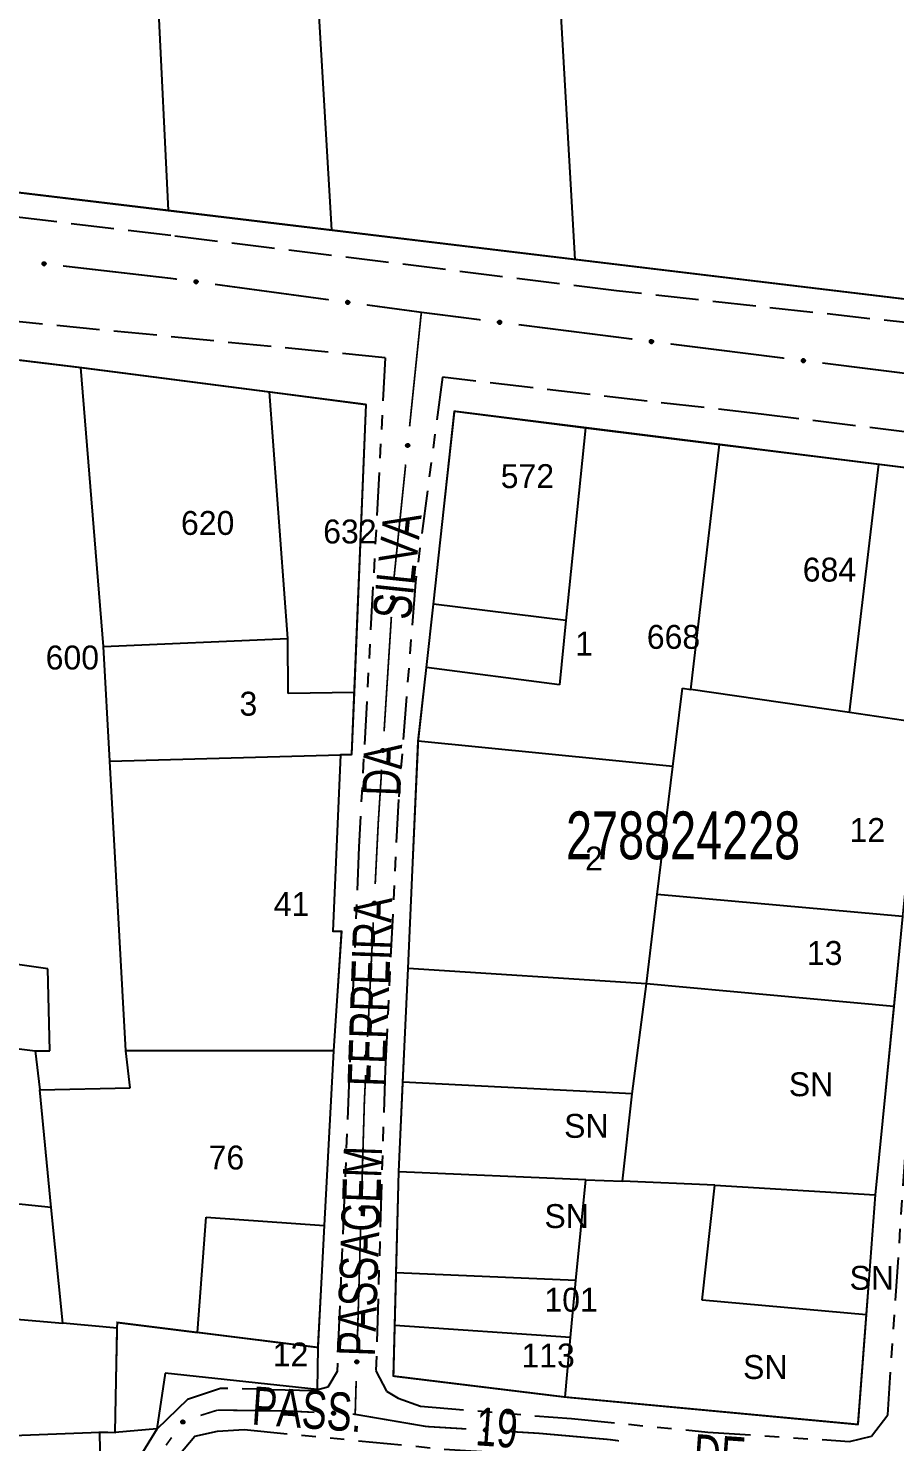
# Model space of a CAD drawing. Extents: x 203555 to 204724, y 4873703 to 4874787.
# Drawn here: x 204146 to 204236.5, y 4874301.2 to 4874449 of the extents above; entities that cross this region are included whole.
import ezdxf
from ezdxf.enums import TextEntityAlignment as Align

# ---------------------------------------------------------------- set-up
doc = ezdxf.new("R2010")
doc.units = 0
doc.header["$LTSCALE"] = 1.5
doc.header["$MEASUREMENT"] = 0
doc.linetypes.add('TRACO_11', pattern=[8, 3, -1, 3, -1])
doc.linetypes.add('TRACO_25', pattern=[8, 3, -1, 1, -1, 1, -1])
for name, color, linetype in [('CD_MALHA_LOTES', 7, 'CONTINUOUS'), ('CD_TXT_QUADRA', 7, 'CONTINUOUS'), ('RU-QUADRA', 210, 'CONTINUOUS'), ('SV-EIXO-RUA-N-PAV', 6, 'CONTINUOUS'), ('SV-EIXO-RUA-PAV', 20, 'CONTINUOUS'), ('SV-RUA-NAO-PAV', 7, 'CONTINUOUS'), ('SV-RUA-PAVIM', 7, 'CONTINUOUS'), ('SV-TXT-RUA-N-PAV', 7, 'CONTINUOUS'), ('Th_NmrPort', 1, 'CONTINUOUS')]:
    doc.layers.add(name, color=color, linetype=linetype)
doc.styles.add('ARIAL', font='ARIAL.SHX')

msp = doc.modelspace()

# ---------------------------------------------------------------- linework, layer by layer
at = {"layer": 'CD_MALHA_LOTES', "linetype": 'Continuous', "flags": 128}
for points in [[(204160.623454, 4874429.905369), (204159.563636, 4874452.127395), (204156.666845, 4874512.86665)], [(204177.706944, 4874427.85199), (204176.262769, 4874452.127184), (204174.997446, 4874473.396037)], [(204203.123939, 4874424.796952), (204201.552709, 4874452.126866), (204200.478497, 4874470.81168)], [(204160.623454, 4874429.905369), (204113.421786, 4874435.578853)], [(204177.706944, 4874427.85199), (204160.623454, 4874429.905369)], [(204203.123939, 4874424.796952), (204177.706944, 4874427.85199)], [(204263.960346, 4874417.484618), (204203.123939, 4874424.796952)], [(204138.75716, 4874415.04792), (204151.47935, 4874413.499996)], [(204153.827674, 4874384.347504), (204151.47935, 4874413.499996)], [(204151.47935, 4874413.499996), (204171.19837, 4874410.948963)], [(204173.113164, 4874385.177582), (204171.19837, 4874410.948963)], [(204171.19837, 4874410.948963), (204181.257058, 4874409.64768)], [(204181.257058, 4874409.64768), (204180.02091, 4874379.503636)], [(204188.311652, 4874388.763709), (204190.528325, 4874408.938496)], [(204190.528325, 4874408.938496), (204204.201265, 4874407.210097)], [(204204.201265, 4874407.210097), (204202.156405, 4874387.032005)], [(204204.201265, 4874407.210097), (204218.202665, 4874405.440177)], [(204215.217617, 4874379.843106), (204218.202665, 4874405.440177)], [(204218.202665, 4874405.440177), (204234.867612, 4874403.38685)], [(204231.797606, 4874377.426991), (204234.867612, 4874403.38685)], [(204234.867612, 4874403.38685), (204242.685373, 4874402.408002)], [(204187.584722, 4874382.147636), (204188.311652, 4874388.763709)], [(204202.156405, 4874387.032005), (204188.311652, 4874388.763709)], [(204202.156405, 4874387.032005), (204201.476894, 4874380.326788)], [(204153.827674, 4874384.347504), (204173.113164, 4874385.177582)], [(204154.483532, 4874372.33127), (204153.827674, 4874384.347504)], [(204173.142153, 4874379.428513), (204173.113164, 4874385.177582)], [(204186.738604, 4874374.446793), (204187.584722, 4874382.147636)], [(204201.476894, 4874380.326788), (204187.584722, 4874382.147636)], [(204213.347455, 4874371.777069), (204214.354713, 4874379.968853)], [(204214.354713, 4874379.968853), (204215.217617, 4874379.843106)], [(204231.797606, 4874377.426991), (204215.217617, 4874379.843106)], [(204180.02091, 4874379.503636), (204173.142153, 4874379.428513)], [(204180.02091, 4874379.503636), (204179.755085, 4874373.021365)], [(204239.332855, 4874376.328918), (204231.797606, 4874377.426991)], [(204185.661399, 4874350.667439), (204186.738604, 4874374.446793)], [(204213.347455, 4874371.777069), (204186.738604, 4874374.446793)], [(204154.483532, 4874372.33127), (204178.616483, 4874372.990273)], [(204156.189437, 4874342.050479), (204154.483532, 4874372.33127)], [(204178.616483, 4874372.990273), (204177.819166, 4874354.577341)], [(204179.755085, 4874373.021365), (204178.616483, 4874372.990273)], [(204211.702343, 4874358.39776), (204213.347455, 4874371.777069)], [(204210.572603, 4874349.051854), (204211.702343, 4874358.39776)], [(204237.348787, 4874356.099895), (204211.702343, 4874358.39776)], [(204237.348787, 4874356.099895), (204236.426137, 4874346.692796)], [(204177.819166, 4874354.577341), (204178.6988, 4874354.560613)], [(204178.6988, 4874354.560613), (204177.891283, 4874342.037418)], [(204148.03062, 4874350.638708), (204143.637309, 4874351.26533)], [(204148.245326, 4874342.050479), (204148.03062, 4874350.638708)], [(204185.123234, 4874338.787401), (204185.661399, 4874350.667439)], [(204210.572603, 4874349.051854), (204185.661399, 4874350.667439)], [(204209.085701, 4874337.541157), (204210.572603, 4874349.051854)], [(204236.426137, 4874346.692796), (204210.572603, 4874349.051854)], [(204236.426137, 4874346.692796), (204234.493222, 4874326.985313)], [(204144.177388, 4874342.348783), (204146.698655, 4874342.057384)], [(204146.698655, 4874342.057384), (204148.245326, 4874342.050479)], [(204146.698655, 4874342.057384), (204147.171797, 4874337.971071)], [(204177.891283, 4874342.037418), (204156.189437, 4874342.050479)], [(204156.618849, 4874338.185776), (204156.189437, 4874342.050479)], [(204177.891283, 4874342.037418), (204176.913326, 4874323.794482)], [(204184.698144, 4874329.403526), (204185.123234, 4874338.787401)], [(204209.085701, 4874337.541157), (204185.123234, 4874338.787401)], [(204147.171797, 4874337.971071), (204156.618849, 4874338.185776)], [(204148.36137, 4874325.6699), (204147.171797, 4874337.971071)], [(204208.07656, 4874328.403051), (204209.085701, 4874337.541157)], [(204184.428228, 4874318.83054), (204184.698144, 4874329.403526)], [(204204.253133, 4874328.566674), (204184.698144, 4874329.403526)], [(204148.36137, 4874325.6699), (204115.980997, 4874329.029193)], [(204203.184841, 4874318.045605), (204204.253133, 4874328.566674)], [(204204.253133, 4874328.566674), (204208.07656, 4874328.403051)], [(204217.711419, 4874327.990729), (204208.07656, 4874328.403051)], [(204216.388068, 4874315.977917), (204217.711419, 4874327.990729)], [(204217.711419, 4874327.990729), (204234.493222, 4874326.985313)], [(204234.493222, 4874326.985313), (204233.537263, 4874314.447573)], [(204149.590096, 4874313.559753), (204148.36137, 4874325.6699)], [(204163.672741, 4874312.600165), (204164.56296, 4874324.659317)], [(204164.56296, 4874324.659317), (204176.913326, 4874323.794482)], [(204176.913326, 4874323.794482), (204176.228809, 4874311.02542)], [(204184.287714, 4874313.326423), (204184.428228, 4874318.83054)], [(204203.184841, 4874318.045605), (204184.428228, 4874318.83054)], [(204202.654404, 4874312.073741), (204203.184841, 4874318.045605)], [(204116.967333, 4874316.408192), (204149.590096, 4874313.559753)], [(204233.537263, 4874314.447573), (204216.388068, 4874315.977917)], [(204155.273197, 4874313.063536), (204149.590096, 4874313.559753)], [(204155.273197, 4874313.063536), (204155.285515, 4874313.652066)], [(204155.285515, 4874313.652066), (204163.672741, 4874312.600165)], [(204184.152367, 4874308.024696), (204184.287714, 4874313.326423)], [(204202.654404, 4874312.073741), (204184.287714, 4874313.326423)], [(204233.537263, 4874314.447573), (204232.662016, 4874302.968401)], [(204155.04448, 4874302.135392), (204155.273197, 4874313.063536)], [(204176.228809, 4874311.02542), (204163.672741, 4874312.600165)], [(204202.100216, 4874305.834483), (204202.654404, 4874312.073741)], [(204176.228809, 4874311.02542), (204176.157068, 4874306.624037)], [(204160.268846, 4874308.341682), (204159.4181, 4874302.520374)], [(204176.157068, 4874306.624037), (204160.268846, 4874308.341682)], [(204202.100216, 4874305.834483), (204184.152367, 4874308.024696)], [(204232.662016, 4874302.968401), (204202.100216, 4874305.834483)], [(204118.185719, 4874300.81791), (204153.438682, 4874302.174004)], [(204153.438682, 4874302.174004), (204155.04448, 4874302.135392)], [(204153.675186, 4874290.728986), (204153.438682, 4874302.174004)], [(204159.4181, 4874302.520374), (204155.04448, 4874302.135392)]]:
    msp.add_lwpolyline(points, dxfattribs=at)
at = {"layer": 'RU-QUADRA', "linetype": 'Continuous', "const_width": 0.18, "flags": 128}
for points in [[(204278.310946, 4874452.125898), (204277.96241, 4874415.801616), (204263.960346, 4874417.484618), (204203.123939, 4874424.796952), (204177.706944, 4874427.85199), (204160.623454, 4874429.905369), (204113.421786, 4874435.578853), (204100.391114, 4874437.32182), (204088.301531, 4874438.938908), (204088.182078, 4874440.041908), (204044.162449, 4874445.107003), (204043.367915, 4874452.12886)], [(204145.610182, 4874170.950442), (204148.359685, 4874203.320337), (204149.717776, 4874219.278791), (204150.818705, 4874236.132016), (204151.594941, 4874257.052518), (204151.794491, 4874274.447751), (204151.890514, 4874282.818344), (204151.047781, 4874290.597971), (204153.675186, 4874290.728986), (204153.438682, 4874302.174004), (204155.04448, 4874302.135392), (204155.285515, 4874313.652066), (204176.228809, 4874311.02542), (204177.891283, 4874342.037418), (204178.6988, 4874354.560613), (204177.819166, 4874354.577341), (204178.616483, 4874372.990273), (204179.755085, 4874373.021365), (204180.02091, 4874379.503636), (204181.257058, 4874409.64768), (204171.19837, 4874410.948963), (204151.47935, 4874413.499996), (204138.75716, 4874415.04792)]]:
    msp.add_lwpolyline(points, dxfattribs=at)
msp.add_lwpolyline([(204242.685373, 4874402.408002), (204190.528325, 4874408.938496), (204186.738604, 4874374.446793), (204184.698144, 4874329.403526), (204184.152367, 4874308.024696), (204202.100216, 4874305.834483), (204232.662016, 4874302.968401), (204234.493222, 4874326.985313), (204236.426137, 4874346.692796), (204239.332855, 4874376.328918)], close=True, dxfattribs=at)
at = {"layer": 'SV-EIXO-RUA-N-PAV', "const_width": 0.18}
for points in [[(204187.053497, 4874419.276941), (204185.825689, 4874407.339919)], [(204185.416419, 4874403.360912), (204184.188611, 4874391.42389)], [(204183.923674, 4874387.432868), (204183.160888, 4874375.457136)], [(204182.906627, 4874371.465225), (204182.588799, 4874366.475337)], [(204182.588799, 4874366.475337), (204182.553162, 4874365.915828)], [(204182.553162, 4874365.915828), (204182.232484, 4874359.484461)], [(204182.033286, 4874355.489424), (204181.43569, 4874343.504313)], [(204181.236492, 4874339.509276), (204181.136892, 4874337.511758)], [(204181.106626, 4874336.904741), (204180.831178, 4874327.516552)], [(204181.136892, 4874337.511758), (204181.106626, 4874336.904741)], [(204180.713869, 4874323.518272), (204180.361942, 4874311.523434)], [(204180.244633, 4874307.525154), (204180.156651, 4874304.526445)], [(204165.75749, 4874304.481554), (204163.976214, 4874303.921724)], [(204165.8903, 4874304.479766), (204165.75749, 4874304.481554)], [(204173.237095, 4874304.380478), (204165.8903, 4874304.479766)], [(204173.88882, 4874304.347988), (204173.237095, 4874304.380478)], [(204175.886339, 4874304.248403), (204173.88882, 4874304.347988)], [(204180.156651, 4874304.526445), (204180.142268, 4874304.036225)], [(204180.142268, 4874304.036225), (204179.881377, 4874304.049231)], [(204180.870492, 4874303.911755), (204180.142268, 4874304.036225)], [(204187.589849, 4874302.763266), (204180.870492, 4874303.911755)], [(204187.772715, 4874302.752233), (204187.589849, 4874302.763266)], [(204191.765452, 4874302.511291), (204187.772715, 4874302.752233)], [(204160.959813, 4874301.61664), (204160.376177, 4874300.804625)], [(204199.314634, 4874302.055736), (204195.758189, 4874302.27035)], [(204199.75002, 4874302.017234), (204199.314634, 4874302.055736)], [(204206.743701, 4874301.398744), (204199.75002, 4874302.017234)], [(204207.713788, 4874301.26676), (204206.743701, 4874301.398744)]]:
    msp.add_lwpolyline(points, dxfattribs=at)
at = {"layer": 'SV-EIXO-RUA-N-PAV'}
for points in [[(204185.745258, 4874405.482079), (204185.776656, 4874405.444579), (204185.795973, 4874405.40593), (204185.802806, 4874405.369057), (204185.800348, 4874405.3349), (204185.793898, 4874405.300238), (204185.779684, 4874405.266726), (204185.75567, 4874405.233026), (204185.718274, 4874405.201266), (204185.677381, 4874405.18408), (204185.64159, 4874405.175447), (204185.605825, 4874405.175959), (204185.572257, 4874405.182789), (204185.537936, 4874405.198704), (204185.504022, 4874405.223374), (204185.472995, 4874405.26175), (204185.454318, 4874405.29977), (204185.448645, 4874405.335609), (204185.449387, 4874405.371561), (204185.456397, 4874405.40687), (204185.470538, 4874405.439685), (204185.495438, 4874405.473786), (204185.533721, 4874405.503907), (204185.571429, 4874405.522969), (204185.607179, 4874405.529144), (204185.642558, 4874405.527616), (204185.677402, 4874405.521569), (204185.711684, 4874405.508684), (204185.745258, 4874405.482079)], [(204184.169796, 4874389.565216), (204184.202628, 4874389.528966), (204184.223433, 4874389.491097), (204184.231694, 4874389.454518), (204184.230566, 4874389.42029), (204184.225469, 4874389.385404), (204184.212569, 4874389.351365), (204184.189883, 4874389.316757), (204184.15375, 4874389.283566), (204184.113556, 4874389.264803), (204184.078128, 4874389.254785), (204184.04237, 4874389.253906), (204184.008562, 4874389.259427), (204183.973648, 4874389.273995), (204183.9388, 4874389.297328), (204183.906305, 4874389.334468), (204183.886163, 4874389.371734), (204183.879102, 4874389.407325), (204183.878446, 4874389.443279), (204183.884077, 4874389.478833), (204183.896932, 4874389.512174), (204183.920488, 4874389.547217), (204183.95757, 4874389.578804), (204183.994509, 4874389.599317), (204184.029991, 4874389.606877), (204184.065403, 4874389.606726), (204184.100456, 4874389.602038), (204184.135213, 4874389.590496), (204184.169796, 4874389.565216)], [(204183.152749, 4874373.597573), (204183.185581, 4874373.561323), (204183.206386, 4874373.523454), (204183.214647, 4874373.486875), (204183.213519, 4874373.452647), (204183.208421, 4874373.417761), (204183.195521, 4874373.383722), (204183.172836, 4874373.349114), (204183.136703, 4874373.315924), (204183.096509, 4874373.297161), (204183.06108, 4874373.287143), (204183.025322, 4874373.286264), (204182.991515, 4874373.291784), (204182.9566, 4874373.306353), (204182.921753, 4874373.329685), (204182.889258, 4874373.366826), (204182.869116, 4874373.404091), (204182.862054, 4874373.439682), (204182.861398, 4874373.475637), (204182.86703, 4874373.511191), (204182.879885, 4874373.544531), (204182.90344, 4874373.579574), (204182.940523, 4874373.611161), (204182.977462, 4874373.631675), (204183.012944, 4874373.639234), (204183.048356, 4874373.639083), (204183.083409, 4874373.634395), (204183.118166, 4874373.622853), (204183.152749, 4874373.597573)], [(204182.249984, 4874357.624962), (204182.283313, 4874357.589168), (204182.304638, 4874357.55159), (204182.313403, 4874357.515128), (204182.312747, 4874357.480888), (204182.308131, 4874357.445935), (204182.295702, 4874357.411721), (204182.273495, 4874357.376804), (204182.237823, 4874357.343118), (204182.197892, 4874357.323803), (204182.162605, 4874357.313297), (204182.126862, 4874357.311925), (204182.092982, 4874357.316979), (204182.05787, 4874357.331065), (204182.022704, 4874357.353915), (204181.9897, 4874357.390604), (204181.969046, 4874357.427588), (204181.961494, 4874357.463078), (204181.960343, 4874357.49902), (204181.965484, 4874357.534648), (204181.977878, 4874357.568163), (204182.000948, 4874357.603528), (204182.037591, 4874357.635623), (204182.074244, 4874357.656644), (204182.109618, 4874357.664692), (204182.145029, 4874357.665029), (204182.180143, 4874357.660825), (204182.215056, 4874357.649763), (204182.249984, 4874357.624962)], [(204181.45319, 4874341.644815), (204181.486519, 4874341.609021), (204181.507844, 4874341.571442), (204181.516609, 4874341.53498), (204181.515953, 4874341.50074), (204181.511337, 4874341.465787), (204181.498907, 4874341.431574), (204181.476701, 4874341.396656), (204181.441029, 4874341.362971), (204181.401098, 4874341.343655), (204181.365811, 4874341.33315), (204181.330068, 4874341.331778), (204181.296188, 4874341.336831), (204181.261076, 4874341.350917), (204181.22591, 4874341.373767), (204181.192906, 4874341.410456), (204181.172252, 4874341.44744), (204181.1647, 4874341.482931), (204181.163549, 4874341.518873), (204181.168689, 4874341.554501), (204181.181084, 4874341.588015), (204181.204154, 4874341.62338), (204181.240797, 4874341.655475), (204181.27745, 4874341.676496), (204181.312824, 4874341.684544), (204181.348235, 4874341.684881), (204181.383349, 4874341.680677), (204181.418262, 4874341.669615), (204181.45319, 4874341.644815)], [(204180.88677, 4874325.657802), (204180.920825, 4874325.622698), (204180.942916, 4874325.585565), (204180.952426, 4874325.54929), (204180.952472, 4874325.515044), (204180.948572, 4874325.480003), (204180.936847, 4874325.445542), (204180.91536, 4874325.410177), (204180.880386, 4874325.375768), (204180.840859, 4874325.355639), (204180.805794, 4874325.344412), (204180.770087, 4874325.342309), (204180.73611, 4874325.346667), (204180.700717, 4874325.360031), (204180.665091, 4874325.382155), (204180.631342, 4874325.41816), (204180.609935, 4874325.454714), (204180.601657, 4874325.490042), (204180.59977, 4874325.525952), (204180.604179, 4874325.561679), (204180.615885, 4874325.59544), (204180.638225, 4874325.63127), (204180.674204, 4874325.664109), (204180.710417, 4874325.685876), (204180.74562, 4874325.694648), (204180.781016, 4874325.69571), (204180.816209, 4874325.692226), (204180.851341, 4874325.681882), (204180.88677, 4874325.657802)], [(204180.417534, 4874309.664684), (204180.451589, 4874309.629581), (204180.47368, 4874309.592447), (204180.48319, 4874309.556172), (204180.483236, 4874309.521926), (204180.479336, 4874309.486885), (204180.467611, 4874309.452425), (204180.446124, 4874309.417059), (204180.41115, 4874309.38265), (204180.371623, 4874309.362521), (204180.336559, 4874309.351294), (204180.300852, 4874309.349191), (204180.266875, 4874309.353549), (204180.231481, 4874309.366913), (204180.195855, 4874309.389037), (204180.162106, 4874309.425042), (204180.140699, 4874309.461596), (204180.132422, 4874309.496924), (204180.130534, 4874309.532835), (204180.134944, 4874309.568561), (204180.146649, 4874309.602322), (204180.168989, 4874309.638152), (204180.204968, 4874309.670991), (204180.241182, 4874309.692758), (204180.276384, 4874309.70153), (204180.31178, 4874309.702592), (204180.346973, 4874309.699109), (204180.382105, 4874309.688764), (204180.417534, 4874309.664684)], [(204178.021879, 4874304.031719), (204177.986085, 4874303.99839), (204177.948506, 4874303.977064), (204177.912045, 4874303.968299), (204177.877805, 4874303.968955), (204177.842851, 4874303.973571), (204177.808638, 4874303.986), (204177.77372, 4874304.008206), (204177.740035, 4874304.043878), (204177.720719, 4874304.083809), (204177.710213, 4874304.119096), (204177.708841, 4874304.154839), (204177.713894, 4874304.188719), (204177.72798, 4874304.223831), (204177.750829, 4874304.258997), (204177.787518, 4874304.292001), (204177.824503, 4874304.312655), (204177.859993, 4874304.320207), (204177.895935, 4874304.321359), (204177.931563, 4874304.316219), (204177.965077, 4874304.303825), (204178.000442, 4874304.280755), (204178.032538, 4874304.244112), (204178.053559, 4874304.207459), (204178.061607, 4874304.172085), (204178.061945, 4874304.136674), (204178.057741, 4874304.10156), (204178.046679, 4874304.066647), (204178.021879, 4874304.031719)], [(204162.30033, 4874303.293095), (204162.308911, 4874303.244945), (204162.30644, 4874303.201808), (204162.294024, 4874303.166423), (204162.274899, 4874303.138015), (204162.252059, 4874303.111155), (204162.223058, 4874303.089156), (204162.185461, 4874303.071869), (204162.137221, 4874303.062922), (204162.093197, 4874303.068358), (204162.057854, 4874303.078674), (204162.027084, 4874303.096911), (204162.001363, 4874303.119536), (204161.979508, 4874303.150417), (204161.962361, 4874303.188688), (204161.954539, 4874303.237414), (204161.957251, 4874303.279687), (204161.970159, 4874303.313599), (204161.988689, 4874303.344417), (204162.012335, 4874303.371559), (204162.040928, 4874303.39299), (204162.079493, 4874303.410184), (204162.127687, 4874303.417268), (204162.169881, 4874303.415044), (204162.203964, 4874303.402615), (204162.233895, 4874303.383689), (204162.261113, 4874303.361109), (204162.284441, 4874303.332877), (204162.30033, 4874303.293095)], [(204193.898609, 4874302.272285), (204193.862468, 4874302.239332), (204193.824669, 4874302.218401), (204193.788118, 4874302.210018), (204193.753887, 4874302.211031), (204193.718983, 4874302.216013), (204193.684902, 4874302.228799), (204193.650218, 4874302.251369), (204193.616907, 4874302.287391), (204193.59801, 4874302.327522), (204193.587874, 4874302.362917), (204193.586876, 4874302.398672), (204193.592283, 4874302.432498), (204193.606735, 4874302.467461), (204193.629951, 4874302.502386), (204193.666983, 4874302.535004), (204193.704182, 4874302.55527), (204193.739749, 4874302.562451), (204193.775701, 4874302.563227), (204193.811273, 4874302.557714), (204193.844656, 4874302.54497), (204193.879778, 4874302.521532), (204193.911489, 4874302.484555), (204193.932125, 4874302.447685), (204193.939803, 4874302.412228), (204193.93977, 4874302.376816), (204193.9352, 4874302.341747), (204193.923773, 4874302.306952), (204193.898609, 4874302.272285)]]:
    msp.add_lwpolyline(points, close=True, dxfattribs=at)
for points in [[(204185.456397, 4874405.40687), (204185.454318, 4874405.29977)], [(204185.463656, 4874405.418895), (204185.463826, 4874405.287192)], [(204185.470538, 4874405.439685), (204185.472995, 4874405.26175)], [(204185.484792, 4874405.451014), (204185.488841, 4874405.250326)], [(204185.495438, 4874405.473786), (204185.504022, 4874405.223374)], [(204185.515709, 4874405.484871), (204185.520781, 4874405.21412)], [(204185.533721, 4874405.503907), (204185.537936, 4874405.198704)], [(204185.551357, 4874405.511382), (204185.554537, 4874405.195559)], [(204185.571429, 4874405.522969), (204185.572257, 4874405.182789)], [(204185.588184, 4874405.522683), (204185.588851, 4874405.182427)], [(204185.607179, 4874405.529144), (204185.605825, 4874405.175959)], [(204185.624173, 4874405.52584), (204185.621288, 4874405.177719)], [(204185.642558, 4874405.527616), (204185.64159, 4874405.175447)], [(204185.660682, 4874405.520713), (204185.661768, 4874405.184529)], [(204185.677402, 4874405.521569), (204185.677381, 4874405.18408)], [(204185.693918, 4874405.510435), (204185.698735, 4874405.197188)], [(204185.711684, 4874405.508684), (204185.718274, 4874405.201266)], [(204185.726596, 4874405.494729), (204185.735461, 4874405.220844)], [(204185.745258, 4874405.482079), (204185.75567, 4874405.233026)], [(204185.76153, 4874405.460958), (204185.768015, 4874405.257276)], [(204185.776656, 4874405.444579), (204185.779684, 4874405.266726)], [(204185.787762, 4874405.422595), (204185.786715, 4874405.292389)], [(204185.795973, 4874405.40593), (204185.793898, 4874405.300238)], [(204183.884077, 4874389.478833), (204183.886163, 4874389.371734)], [(204183.890863, 4874389.491132), (204183.896154, 4874389.359535)], [(204183.896932, 4874389.512174), (204183.906305, 4874389.334468)], [(204183.910734, 4874389.524048), (204183.922583, 4874389.32367)], [(204183.920488, 4874389.547217), (204183.9388, 4874389.297328)], [(204183.940312, 4874389.559081), (204183.955907, 4874389.288732)], [(204183.95757, 4874389.578804), (204183.973648, 4874389.273995)], [(204183.974902, 4874389.586958), (204183.990359, 4874389.271498)], [(204183.994509, 4874389.599317), (204184.008562, 4874389.259427)], [(204184.011262, 4874389.599683), (204184.025157, 4874389.25971)], [(204184.029991, 4874389.606877), (204184.04237, 4874389.253906)], [(204184.047102, 4874389.604236), (204184.057753, 4874389.256267)], [(204184.065403, 4874389.606726), (204184.078128, 4874389.254785)], [(204184.083782, 4874389.600533), (204184.097938, 4874389.264646)], [(204184.100456, 4874389.602038), (204184.113556, 4874389.264803)], [(204184.117393, 4874389.591555), (204184.134384, 4874389.278732)], [(204184.135213, 4874389.590496), (204184.15375, 4874389.283566)], [(204184.150656, 4874389.577131), (204184.170163, 4874389.303798)], [(204184.169796, 4874389.565216), (204184.189883, 4874389.316757)], [(204184.186877, 4874389.544744), (204184.201276, 4874389.341468)], [(204184.202628, 4874389.528966), (204184.212569, 4874389.351365)], [(204184.214581, 4874389.50743), (204184.218597, 4874389.377282)], [(204184.223433, 4874389.491097), (204184.225469, 4874389.385404)], [(204182.86703, 4874373.511191), (204182.869116, 4874373.404091)], [(204182.873816, 4874373.523489), (204182.879107, 4874373.391893)], [(204182.879885, 4874373.544531), (204182.889258, 4874373.366826)], [(204182.893687, 4874373.556406), (204182.905535, 4874373.356027)], [(204182.90344, 4874373.579574), (204182.921753, 4874373.329685)], [(204182.923264, 4874373.591438), (204182.938859, 4874373.32109)], [(204182.940523, 4874373.611161), (204182.9566, 4874373.306353)], [(204182.957855, 4874373.619316), (204182.973311, 4874373.303855)], [(204182.977462, 4874373.631675), (204182.991515, 4874373.291784)], [(204182.994215, 4874373.63204), (204183.00811, 4874373.292067)], [(204183.012944, 4874373.639234), (204183.025322, 4874373.286264)], [(204183.030054, 4874373.636594), (204183.040705, 4874373.288624)], [(204183.048356, 4874373.639083), (204183.06108, 4874373.287143)], [(204183.066735, 4874373.63289), (204183.08089, 4874373.297003)], [(204183.083409, 4874373.634395), (204183.096509, 4874373.297161)], [(204183.100345, 4874373.623913), (204183.117337, 4874373.311089)], [(204183.118166, 4874373.622853), (204183.136703, 4874373.315924)], [(204183.133609, 4874373.609488), (204183.153116, 4874373.336156)], [(204183.152749, 4874373.597573), (204183.172836, 4874373.349114)], [(204183.16983, 4874373.577101), (204183.184228, 4874373.373825)], [(204183.185581, 4874373.561323), (204183.195521, 4874373.383722)], [(204183.197534, 4874373.539787), (204183.20155, 4874373.409639)], [(204183.206386, 4874373.523454), (204183.208421, 4874373.417761)], [(204181.965484, 4874357.534648), (204181.969046, 4874357.427588)], [(204181.972099, 4874357.547039), (204181.979204, 4874357.415528)], [(204181.977878, 4874357.568163), (204181.9897, 4874357.390604)], [(204181.991515, 4874357.580227), (204182.006125, 4874357.380031)], [(204182.000948, 4874357.603528), (204182.022704, 4874357.353915)], [(204182.020606, 4874357.615664), (204182.039927, 4874357.345556)], [(204182.037591, 4874357.635623), (204182.05787, 4874357.331065)], [(204182.054809, 4874357.644015), (204182.074614, 4874357.328798)], [(204182.074244, 4874357.656644), (204182.092982, 4874357.316979)], [(204182.09099, 4874357.65724), (204182.109571, 4874357.317491)], [(204182.109618, 4874357.664692), (204182.126862, 4874357.311925)], [(204182.126763, 4874357.662287), (204182.142211, 4874357.314498)], [(204182.145029, 4874357.665029), (204182.162605, 4874357.313297)], [(204182.163492, 4874357.65909), (204182.182277, 4874357.32343)], [(204182.180143, 4874357.660825), (204182.197892, 4874357.323803)], [(204182.197223, 4874357.650577), (204182.218526, 4874357.338017)], [(204182.215056, 4874357.649763), (204182.237823, 4874357.343118)], [(204182.230682, 4874357.636612), (204182.253956, 4874357.363575)], [(204182.249984, 4874357.624962), (204182.273495, 4874357.376804)], [(204182.267346, 4874357.604727), (204182.284546, 4874357.40167)], [(204182.283313, 4874357.589168), (204182.295702, 4874357.411721)], [(204182.295562, 4874357.567799), (204182.301372, 4874357.437719)], [(204182.304638, 4874357.55159), (204182.308131, 4874357.445935)], [(204181.168689, 4874341.554501), (204181.172252, 4874341.44744)], [(204181.175305, 4874341.566892), (204181.18241, 4874341.435381)], [(204181.181084, 4874341.588015), (204181.192906, 4874341.410456)], [(204181.194721, 4874341.600079), (204181.209331, 4874341.399883)], [(204181.204154, 4874341.62338), (204181.22591, 4874341.373767)], [(204181.223812, 4874341.635516), (204181.243133, 4874341.365408)], [(204181.240797, 4874341.655475), (204181.261076, 4874341.350917)], [(204181.258015, 4874341.663868), (204181.277819, 4874341.34865)], [(204181.27745, 4874341.676496), (204181.296188, 4874341.336831)], [(204181.294196, 4874341.677092), (204181.312777, 4874341.337344)], [(204181.312824, 4874341.684544), (204181.330068, 4874341.331778)], [(204181.329969, 4874341.68214), (204181.345417, 4874341.33435)], [(204181.348235, 4874341.684881), (204181.365811, 4874341.33315)], [(204181.366698, 4874341.678942), (204181.385483, 4874341.343282)], [(204181.383349, 4874341.680677), (204181.401098, 4874341.343655)], [(204181.400429, 4874341.670429), (204181.421732, 4874341.357869)], [(204181.418262, 4874341.669615), (204181.441029, 4874341.362971)], [(204181.433888, 4874341.656465), (204181.457162, 4874341.383427)], [(204181.45319, 4874341.644815), (204181.476701, 4874341.396656)], [(204181.470552, 4874341.62458), (204181.487752, 4874341.421522)], [(204181.486519, 4874341.609021), (204181.498907, 4874341.431574)], [(204181.498768, 4874341.587651), (204181.504578, 4874341.457571)], [(204181.507844, 4874341.571442), (204181.511337, 4874341.465787)], [(204180.604179, 4874325.561679), (204180.609935, 4874325.454714)], [(204180.61054, 4874325.574202), (204180.620338, 4874325.442864)], [(204180.615885, 4874325.59544), (204180.631342, 4874325.41816)], [(204180.629272, 4874325.607781), (204180.64798, 4874325.407926)], [(204180.638225, 4874325.63127), (204180.665091, 4874325.382155)], [(204180.657631, 4874325.643807), (204180.682482, 4874325.374151)], [(204180.674204, 4874325.664109), (204180.700717, 4874325.360031)], [(204180.691246, 4874325.672853), (204180.717504, 4874325.358107)], [(204180.710417, 4874325.685876), (204180.73611, 4874325.346667)], [(204180.727148, 4874325.686815), (204180.752686, 4874325.347519)], [(204180.74562, 4874325.694648), (204180.770087, 4874325.342309)], [(204180.76281, 4874325.692595), (204180.78538, 4874325.345195)], [(204180.781016, 4874325.69571), (204180.805794, 4874325.344412)], [(204180.799597, 4874325.69015), (204180.825255, 4874325.354946)], [(204180.816209, 4874325.692226), (204180.840859, 4874325.355639)], [(204180.833495, 4874325.68233), (204180.861197, 4874325.370272)], [(204180.851341, 4874325.681882), (204180.880386, 4874325.375768)], [(204180.867233, 4874325.669054), (204180.896096, 4874325.396551)], [(204180.88677, 4874325.657802), (204180.91536, 4874325.410177)], [(204180.904543, 4874325.637927), (204180.925899, 4874325.435264)], [(204180.920825, 4874325.622698), (204180.936847, 4874325.445542)], [(204180.933509, 4874325.601585), (204180.941983, 4874325.471651)], [(204180.942916, 4874325.585565), (204180.948572, 4874325.480003)], [(204180.134944, 4874309.568561), (204180.140699, 4874309.461596)], [(204180.141304, 4874309.581085), (204180.151102, 4874309.449747)], [(204180.146649, 4874309.602322), (204180.162106, 4874309.425042)], [(204180.160036, 4874309.614663), (204180.178744, 4874309.414808)], [(204180.168989, 4874309.638152), (204180.195855, 4874309.389037)], [(204180.188395, 4874309.650689), (204180.213246, 4874309.381033)], [(204180.204968, 4874309.670991), (204180.231481, 4874309.366913)], [(204180.22201, 4874309.679735), (204180.248268, 4874309.364989)], [(204180.241182, 4874309.692758), (204180.266875, 4874309.353549)], [(204180.257912, 4874309.693698), (204180.28345, 4874309.354401)], [(204180.276384, 4874309.70153), (204180.300852, 4874309.349191)], [(204180.293575, 4874309.699477), (204180.316145, 4874309.352077)], [(204180.31178, 4874309.702592), (204180.336559, 4874309.351294)], [(204180.330361, 4874309.697032), (204180.356019, 4874309.361828)], [(204180.346973, 4874309.699109), (204180.371623, 4874309.362521)], [(204180.364259, 4874309.689212), (204180.391962, 4874309.377155)], [(204180.382105, 4874309.688764), (204180.41115, 4874309.38265)], [(204180.397998, 4874309.675936), (204180.42686, 4874309.403433)], [(204180.417534, 4874309.664684), (204180.446124, 4874309.417059)], [(204180.435307, 4874309.644809), (204180.456663, 4874309.442147)], [(204180.451589, 4874309.629581), (204180.467611, 4874309.452425)], [(204180.464273, 4874309.608467), (204180.472747, 4874309.478533)], [(204180.47368, 4874309.592447), (204180.479336, 4874309.486885)], [(204178.032538, 4874304.244112), (204177.72798, 4874304.223831)], [(204178.012579, 4874304.261097), (204177.742471, 4874304.241774)], [(204178.000442, 4874304.280755), (204177.750829, 4874304.258997)], [(204177.977141, 4874304.290188), (204177.776945, 4874304.275577)], [(204177.965077, 4874304.303825), (204177.787518, 4874304.292001)], [(204177.943954, 4874304.309603), (204177.812443, 4874304.302497)], [(204177.931563, 4874304.316219), (204177.824503, 4874304.312655)], [(204162.040928, 4874303.39299), (204161.954539, 4874303.237414)], [(204162.012335, 4874303.371559), (204161.957251, 4874303.279687)], [(204162.024615, 4874303.378379), (204161.959242, 4874303.264046)], [(204162.079493, 4874303.410184), (204161.962361, 4874303.188688)], [(204162.058929, 4874303.395726), (204161.962601, 4874303.219622)], [(204162.102591, 4874303.409715), (204161.972296, 4874303.172323)], [(204162.127687, 4874303.417268), (204161.979508, 4874303.150417)], [(204162.146704, 4874303.414978), (204161.992344, 4874303.139429)], [(204162.169881, 4874303.415044), (204162.001363, 4874303.119536)], [(204162.184273, 4874303.40646), (204162.015578, 4874303.110967)], [(204162.203964, 4874303.402615), (204162.027084, 4874303.096911)], [(204162.217063, 4874303.391294), (204162.041374, 4874303.090746)], [(204162.233895, 4874303.383689), (204162.057854, 4874303.078674)], [(204162.246183, 4874303.368684), (204162.079877, 4874303.076515)], [(204162.261113, 4874303.361109), (204162.093197, 4874303.068358)], [(204162.269901, 4874303.343234), (204162.118242, 4874303.069105)], [(204162.284441, 4874303.332877), (204162.137221, 4874303.062922)], [(204162.290434, 4874303.313353), (204162.16187, 4874303.071356)], [(204162.30033, 4874303.293095), (204162.185461, 4874303.071869)], [(204162.303938, 4874303.266678), (204162.208233, 4874303.086764)], [(204162.308911, 4874303.244945), (204162.223058, 4874303.089156)], [(204162.307608, 4874303.220349), (204162.241924, 4874303.10792)], [(204162.30644, 4874303.201808), (204162.252059, 4874303.111155)], [(204178.061607, 4874304.172085), (204177.708841, 4874304.154839)], [(204178.061945, 4874304.136674), (204177.710213, 4874304.119096)], [(204178.059203, 4874304.15494), (204177.711413, 4874304.139489)], [(204178.053559, 4874304.207459), (204177.713894, 4874304.188719)], [(204178.054155, 4874304.190713), (204177.714407, 4874304.172129)], [(204178.056005, 4874304.118211), (204177.720346, 4874304.099424)], [(204178.057741, 4874304.10156), (204177.720719, 4874304.083809)], [(204178.040931, 4874304.226894), (204177.725713, 4874304.207087)], [(204178.047493, 4874304.08448), (204177.734933, 4874304.063175)], [(204178.046679, 4874304.066647), (204177.740035, 4874304.043878)], [(204178.033529, 4874304.051021), (204177.760491, 4874304.027745)], [(204178.021879, 4874304.031719), (204177.77372, 4874304.008206)], [(204178.001644, 4874304.014357), (204177.798586, 4874303.997156)], [(204177.986085, 4874303.99839), (204177.808638, 4874303.986)], [(204177.964716, 4874303.986141), (204177.834635, 4874303.98033)], [(204177.948506, 4874303.977064), (204177.842851, 4874303.973571)], [(204193.939803, 4874302.412228), (204193.586876, 4874302.398672)], [(204193.93977, 4874302.376816), (204193.587874, 4874302.362917)], [(204193.93722, 4874302.395109), (204193.589288, 4874302.383297)], [(204193.932125, 4874302.447685), (204193.592283, 4874302.432498)], [(204193.932546, 4874302.430933), (204193.592622, 4874302.415904)], [(204193.933638, 4874302.358416), (204193.5978, 4874302.34314)], [(204193.9352, 4874302.341747), (204193.59801, 4874302.327522)], [(204193.919701, 4874302.46725), (204193.604294, 4874302.450742)], [(204193.911489, 4874302.484555), (204193.606735, 4874302.467461)], [(204193.924773, 4874302.324776), (204193.612008, 4874302.306741)], [(204193.923773, 4874302.306952), (204193.616907, 4874302.287391)], [(204193.891708, 4874302.501748), (204193.621413, 4874302.485251)], [(204193.879778, 4874302.521532), (204193.629951, 4874302.502386)], [(204193.91046, 4874302.291464), (204193.637194, 4874302.271046)], [(204193.898609, 4874302.272285), (204193.650218, 4874302.251369)], [(204193.856577, 4874302.531208), (204193.656239, 4874302.518691)], [(204193.844656, 4874302.54497), (204193.666983, 4874302.535004)], [(204193.878194, 4874302.255135), (204193.674967, 4874302.240059)], [(204193.862468, 4874302.239332), (204193.684902, 4874302.228799)], [(204193.823595, 4874302.550969), (204193.692016, 4874302.545239)], [(204193.811273, 4874302.557714), (204193.704182, 4874302.55527)], [(204193.840972, 4874302.227307), (204193.710838, 4874302.222857)], [(204193.824669, 4874302.218401), (204193.718983, 4874302.216013)]]:
    msp.add_lwpolyline(points, dxfattribs=at)
at = {"layer": 'SV-EIXO-RUA-PAV'}
for points in [[(204147.494541, 4874424.478712), (204147.53242, 4874424.509651), (204147.571303, 4874424.528495), (204147.608256, 4874424.534877), (204147.642381, 4874424.532003), (204147.676962, 4874424.52513), (204147.710297, 4874424.510509), (204147.743702, 4874424.486086), (204147.775004, 4874424.448305), (204147.79169, 4874424.407206), (204147.799886, 4874424.371312), (204147.798938, 4874424.335556), (204147.791698, 4874424.302074), (204147.775366, 4874424.267949), (204147.750284, 4874424.234339), (204147.711533, 4874424.203783), (204147.673287, 4874424.18557), (204147.637382, 4874424.180335), (204147.601441, 4874424.181516), (204147.566221, 4874424.188955), (204147.533581, 4874424.203496), (204147.499786, 4874424.22881), (204147.470134, 4874424.267458), (204147.451533, 4874424.305396), (204147.445795, 4874424.341218), (204147.447755, 4874424.376576), (204147.454226, 4874424.411343), (204147.467529, 4874424.445465), (204147.494541, 4874424.478712)], [(204163.385525, 4874422.598768), (204163.42402, 4874422.628937), (204163.463274, 4874422.646994), (204163.500348, 4874422.652631), (204163.534408, 4874422.649071), (204163.568844, 4874422.641503), (204163.601878, 4874422.626213), (204163.634784, 4874422.601122), (204163.665319, 4874422.562719), (204163.681174, 4874422.521292), (204163.688645, 4874422.48524), (204163.686977, 4874422.44951), (204163.679065, 4874422.416181), (204163.662048, 4874422.382392), (204163.636295, 4874422.349293), (204163.596936, 4874422.319524), (204163.558332, 4874422.302085), (204163.522328, 4874422.297574), (204163.486418, 4874422.299479), (204163.451355, 4874422.307626), (204163.419014, 4874422.322821), (204163.385736, 4874422.348811), (204163.356869, 4874422.388047), (204163.339036, 4874422.426352), (204163.33402, 4874422.462283), (204163.336691, 4874422.497594), (204163.343862, 4874422.532224), (204163.357849, 4874422.566071), (204163.385525, 4874422.598768)], [(204179.240303, 4874420.447948), (204179.278797, 4874420.478117), (204179.318051, 4874420.496174), (204179.355125, 4874420.501811), (204179.389186, 4874420.49825), (204179.423621, 4874420.490683), (204179.456656, 4874420.475393), (204179.489561, 4874420.450302), (204179.520096, 4874420.411899), (204179.535951, 4874420.370471), (204179.543423, 4874420.33442), (204179.541754, 4874420.29869), (204179.533842, 4874420.265361), (204179.516826, 4874420.231572), (204179.491073, 4874420.198473), (204179.451714, 4874420.168704), (204179.413109, 4874420.151265), (204179.377106, 4874420.146754), (204179.341196, 4874420.148658), (204179.306133, 4874420.156806), (204179.273792, 4874420.172001), (204179.240514, 4874420.197991), (204179.211646, 4874420.237227), (204179.193813, 4874420.275532), (204179.188798, 4874420.311462), (204179.191469, 4874420.346774), (204179.198639, 4874420.381404), (204179.212626, 4874420.415251), (204179.240303, 4874420.447948)], [(204195.103159, 4874418.365879), (204195.141395, 4874418.396376), (204195.180493, 4874418.414768), (204195.217518, 4874418.420722), (204195.251607, 4874418.417453), (204195.286106, 4874418.410179), (204195.31927, 4874418.395173), (204195.352389, 4874418.370364), (204195.383251, 4874418.332223), (204195.399459, 4874418.290932), (204195.407238, 4874418.254946), (204195.405876, 4874418.219203), (204195.398249, 4874418.185808), (204195.381521, 4874418.151874), (204195.356052, 4874418.118557), (204195.316949, 4874418.088452), (204195.278495, 4874418.070684), (204195.242531, 4874418.065866), (204195.206606, 4874418.067463), (204195.171475, 4874418.075311), (204195.139005, 4874418.090229), (204195.105506, 4874418.115933), (204195.076304, 4874418.154922), (204195.058145, 4874418.193073), (204195.052823, 4874418.228959), (204195.055192, 4874418.264292), (204195.062066, 4874418.298982), (204195.075763, 4874418.332948), (204195.103159, 4874418.365879)], [(204210.975737, 4874416.350617), (204211.013972, 4874416.381114), (204211.05307, 4874416.399506), (204211.090095, 4874416.40546), (204211.124185, 4874416.40219), (204211.158683, 4874416.394917), (204211.191847, 4874416.37991), (204211.224966, 4874416.355101), (204211.255828, 4874416.31696), (204211.272037, 4874416.27567), (204211.279816, 4874416.239684), (204211.278453, 4874416.203941), (204211.270826, 4874416.170545), (204211.254099, 4874416.136612), (204211.22863, 4874416.103295), (204211.189526, 4874416.07319), (204211.151072, 4874416.055422), (204211.115109, 4874416.050603), (204211.079184, 4874416.052201), (204211.044053, 4874416.060048), (204211.011583, 4874416.074967), (204210.978084, 4874416.100671), (204210.948882, 4874416.13966), (204210.930723, 4874416.177811), (204210.9254, 4874416.213697), (204210.927769, 4874416.24903), (204210.934644, 4874416.28372), (204210.948341, 4874416.317685), (204210.975737, 4874416.350617)], [(204226.85055, 4874414.354274), (204226.888744, 4874414.384824), (204226.927816, 4874414.403269), (204226.964833, 4874414.409274), (204226.998927, 4874414.406052), (204227.033436, 4874414.398826), (204227.06662, 4874414.383865), (204227.099773, 4874414.359102), (204227.130688, 4874414.321003), (204227.146953, 4874414.279735), (204227.154782, 4874414.24376), (204227.153468, 4874414.208015), (204227.145887, 4874414.174609), (204227.129207, 4874414.140653), (204227.103784, 4874414.1073), (204227.064722, 4874414.077142), (204227.026292, 4874414.059321), (204226.990336, 4874414.054453), (204226.954409, 4874414.056001), (204226.919266, 4874414.0638), (204226.886776, 4874414.078673), (204226.853242, 4874414.104331), (204226.823986, 4874414.14328), (204226.805774, 4874414.181406), (204226.800402, 4874414.217284), (204226.802723, 4874414.252621), (204226.809549, 4874414.287321), (204226.8232, 4874414.321305), (204226.85055, 4874414.354274)]]:
    msp.add_lwpolyline(points, close=True, dxfattribs=at)
for points in [[(204147.445795, 4874424.341218), (204147.798938, 4874424.335556)], [(204147.447755, 4874424.376576), (204147.799886, 4874424.371312)], [(204147.449306, 4874424.358171), (204147.797366, 4874424.351039)], [(204147.451533, 4874424.305396), (204147.791698, 4874424.302074)], [(204147.452024, 4874424.322145), (204147.792262, 4874424.318662)], [(204147.454226, 4874424.411343), (204147.79169, 4874424.407206)], [(204147.454878, 4874424.394614), (204147.79105, 4874424.3916)], [(204147.462875, 4874424.285183), (204147.778713, 4874424.284511)], [(204147.46556, 4874424.427723), (204147.778843, 4874424.428718)], [(204147.467529, 4874424.445465), (204147.775004, 4874424.448305)], [(204147.470134, 4874424.267458), (204147.775366, 4874424.267949)], [(204147.481664, 4874424.460206), (204147.755636, 4874424.46573)], [(204147.488949, 4874424.249214), (204147.759742, 4874424.250984)], [(204147.494541, 4874424.478712), (204147.743702, 4874424.486086)], [(204147.499786, 4874424.22881), (204147.750284, 4874424.234339)], [(204147.515859, 4874424.494726), (204147.719605, 4874424.498726)], [(204147.522426, 4874424.217887), (204147.723148, 4874424.219487)], [(204147.53242, 4874424.509651), (204147.710297, 4874424.510509)], [(204147.533581, 4874424.203496), (204147.711533, 4874424.203783)], [(204147.554285, 4874424.19636), (204147.68598, 4874424.194925)], [(204147.554539, 4874424.520488), (204147.684722, 4874424.517853)], [(204147.566221, 4874424.188955), (204147.673287, 4874424.18557)], [(204147.571303, 4874424.528495), (204147.676962, 4874424.52513)], [(204163.336691, 4874422.497594), (204163.688645, 4874422.48524)], [(204163.337872, 4874422.479161), (204163.685717, 4874422.465022)], [(204163.343862, 4874422.532224), (204163.681174, 4874422.521292)], [(204163.344177, 4874422.515486), (204163.68022, 4874422.505702)], [(204163.355523, 4874422.548372), (204163.668763, 4874422.543058)], [(204163.357849, 4874422.566071), (204163.665319, 4874422.562719)], [(204163.372278, 4874422.580525), (204163.646306, 4874422.58053)], [(204163.385525, 4874422.598768), (204163.634784, 4874422.601122)], [(204163.407161, 4874422.614349), (204163.610946, 4874422.614245)], [(204163.42402, 4874422.628937), (204163.601878, 4874422.626213)], [(204163.446352, 4874422.639327), (204163.576456, 4874422.634071)], [(204163.463274, 4874422.646994), (204163.568844, 4874422.641503)], [(204163.33402, 4874422.462283), (204163.686977, 4874422.44951)], [(204163.339036, 4874422.426352), (204163.679065, 4874422.416181)], [(204163.339864, 4874422.443089), (204163.679963, 4874422.432754)], [(204163.349968, 4874422.405915), (204163.665729, 4874422.398883)], [(204163.356869, 4874422.388047), (204163.662048, 4874422.382392)], [(204163.375313, 4874422.369429), (204163.646086, 4874422.365745)], [(204163.385736, 4874422.348811), (204163.636295, 4874422.349293)], [(204163.408152, 4874422.337433), (204163.608866, 4874422.334992)], [(204163.419014, 4874422.322821), (204163.596936, 4874422.319524)], [(204163.439571, 4874422.31527), (204163.57121, 4874422.311182)], [(204163.451355, 4874422.307626), (204163.558332, 4874422.302085)], [(204179.188798, 4874420.311462), (204179.541754, 4874420.29869)], [(204179.191469, 4874420.346774), (204179.543423, 4874420.33442)], [(204179.19265, 4874420.328341), (204179.540495, 4874420.314202)], [(204179.193813, 4874420.275532), (204179.533842, 4874420.265361)], [(204179.194641, 4874420.292269), (204179.534741, 4874420.281934)], [(204179.198639, 4874420.381404), (204179.535951, 4874420.370471)], [(204179.198954, 4874420.364666), (204179.534997, 4874420.354881)], [(204179.204746, 4874420.255095), (204179.520506, 4874420.248063)], [(204179.210301, 4874420.397552), (204179.523541, 4874420.392238)], [(204179.211646, 4874420.237227), (204179.516826, 4874420.231572)], [(204179.212626, 4874420.415251), (204179.520096, 4874420.411899)], [(204179.227056, 4874420.429704), (204179.501084, 4874420.42971)], [(204179.23009, 4874420.218609), (204179.500864, 4874420.214925)], [(204179.240303, 4874420.447948), (204179.489561, 4874420.450302)], [(204179.240514, 4874420.197991), (204179.491073, 4874420.198473)], [(204179.261939, 4874420.463529), (204179.465724, 4874420.463424)], [(204179.26293, 4874420.186613), (204179.463643, 4874420.184171)], [(204179.273792, 4874420.172001), (204179.451714, 4874420.168704)], [(204179.278797, 4874420.478117), (204179.456656, 4874420.475393)], [(204179.294348, 4874420.16445), (204179.425988, 4874420.160362)], [(204179.30113, 4874420.488507), (204179.431234, 4874420.48325)], [(204179.306133, 4874420.156806), (204179.413109, 4874420.151265)], [(204179.318051, 4874420.496174), (204179.423621, 4874420.490683)], [(204195.052823, 4874418.228959), (204195.405876, 4874418.219203)], [(204195.055192, 4874418.264292), (204195.407238, 4874418.254946)], [(204195.05653, 4874418.24587), (204195.404483, 4874418.234704)], [(204195.058145, 4874418.193073), (204195.398249, 4874418.185808)], [(204195.05883, 4874418.209816), (204195.399005, 4874418.202388)], [(204195.062066, 4874418.298982), (204195.399459, 4874418.290932)], [(204195.062524, 4874418.282247), (204195.398638, 4874418.275335)], [(204195.069252, 4874418.17273), (204195.385061, 4874418.168396)], [(204195.073589, 4874418.315229), (204195.386863, 4874418.312592)], [(204195.075763, 4874418.332948), (204195.383251, 4874418.332223)], [(204195.076304, 4874418.154922), (204195.381521, 4874418.151874)], [(204195.090069, 4874418.347524), (204195.364087, 4874418.349871)], [(204195.094907, 4874418.136461), (204195.365702, 4874418.135091)], [(204195.103159, 4874418.365879), (204195.352389, 4874418.370364)], [(204195.105506, 4874418.115933), (204195.356052, 4874418.118557)], [(204195.124661, 4874418.381645), (204195.32844, 4874418.383282)], [(204195.128019, 4874418.104748), (204195.328746, 4874418.104021)], [(204195.139005, 4874418.090229), (204195.316949, 4874418.088452)], [(204195.141395, 4874418.396376), (204195.31927, 4874418.395173)], [(204195.159626, 4874418.082854), (204195.291295, 4874418.079891)], [(204195.163638, 4874418.406957), (204195.293782, 4874418.402812)], [(204195.171475, 4874418.075311), (204195.278495, 4874418.070684)], [(204195.180493, 4874418.414768), (204195.286106, 4874418.410179)], [(204210.9254, 4874416.213697), (204211.278453, 4874416.203941)], [(204210.927769, 4874416.24903), (204211.279816, 4874416.239684)], [(204210.929108, 4874416.230608), (204211.277061, 4874416.219441)], [(204210.930723, 4874416.177811), (204211.270826, 4874416.170545)], [(204210.931407, 4874416.194554), (204211.271583, 4874416.187126)], [(204210.934644, 4874416.28372), (204211.272037, 4874416.27567)], [(204210.935102, 4874416.266985), (204211.271216, 4874416.260072)], [(204210.941829, 4874416.157468), (204211.257638, 4874416.153134)], [(204210.946167, 4874416.299967), (204211.259441, 4874416.29733)], [(204210.948341, 4874416.317685), (204211.255828, 4874416.31696)], [(204210.948882, 4874416.13966), (204211.254099, 4874416.136612)], [(204210.962646, 4874416.332261), (204211.236664, 4874416.334609)], [(204210.967485, 4874416.121199), (204211.23828, 4874416.119829)], [(204210.975737, 4874416.350617), (204211.224966, 4874416.355101)], [(204210.978084, 4874416.100671), (204211.22863, 4874416.103295)], [(204210.997239, 4874416.366383), (204211.201017, 4874416.368019)], [(204211.000596, 4874416.089486), (204211.201323, 4874416.088759)], [(204211.011583, 4874416.074967), (204211.189526, 4874416.07319)], [(204211.013972, 4874416.381114), (204211.191847, 4874416.37991)], [(204211.032203, 4874416.067591), (204211.163873, 4874416.064629)], [(204211.036215, 4874416.391695), (204211.166359, 4874416.38755)], [(204211.044053, 4874416.060048), (204211.151072, 4874416.055422)], [(204211.05307, 4874416.399506), (204211.158683, 4874416.394917)], [(204226.800402, 4874414.217284), (204227.153468, 4874414.208015)], [(204226.802723, 4874414.252621), (204227.154782, 4874414.24376)], [(204226.804087, 4874414.234201), (204227.152055, 4874414.223514)], [(204226.805774, 4874414.181406), (204227.145887, 4874414.174609)], [(204226.806436, 4874414.19815), (204227.146621, 4874414.19119)], [(204226.809549, 4874414.287321), (204227.146953, 4874414.279735)], [(204226.81003, 4874414.270586), (204227.146154, 4874414.264137)], [(204226.816909, 4874414.161078), (204227.132724, 4874414.157179)], [(204226.82105, 4874414.303583), (204227.134327, 4874414.301378)], [(204226.8232, 4874414.321305), (204227.130688, 4874414.321003)], [(204226.823986, 4874414.14328), (204227.129207, 4874414.140653)], [(204226.837485, 4874414.3359), (204227.111499, 4874414.338625)], [(204226.842614, 4874414.124845), (204227.113411, 4874414.123848)], [(204226.85055, 4874414.354274), (204227.099773, 4874414.359102)], [(204226.853242, 4874414.104331), (204227.103784, 4874414.1073)], [(204226.872031, 4874414.370069), (204227.075807, 4874414.371987)], [(204226.875769, 4874414.093177), (204227.076497, 4874414.092727)], [(204226.886776, 4874414.078673), (204227.064722, 4874414.077142)], [(204226.888744, 4874414.384824), (204227.06662, 4874414.383865)], [(204226.907407, 4874414.071326), (204227.03908, 4874414.068545)], [(204226.910972, 4874414.395435), (204227.041122, 4874414.39147)], [(204226.919266, 4874414.0638), (204227.026292, 4874414.059321)], [(204226.927816, 4874414.403269), (204227.033436, 4874414.398826)]]:
    msp.add_lwpolyline(points, dxfattribs=at)
at = {"layer": 'SV-EIXO-RUA-PAV', "const_width": 0.18}
for points in [[(204149.611539, 4874424.124025), (204160.539267, 4874422.865148)], [(204160.539267, 4874422.865148), (204160.961915, 4874422.81646)], [(204160.961915, 4874422.81646), (204161.531256, 4874422.739224)], [(204165.494951, 4874422.201519), (204177.386034, 4874420.588404)], [(204181.349728, 4874420.050699), (204186.304346, 4874419.378568)], [(204186.304346, 4874419.378568), (204187.053497, 4874419.276941)], [(204187.053497, 4874419.276941), (204193.247758, 4874418.490486)], [(204197.215903, 4874417.986671), (204209.120336, 4874416.475224)], [(204213.08848, 4874415.971408), (204213.122594, 4874415.967078)], [(204213.122594, 4874415.967078), (204224.994979, 4874414.476324)], [(204228.963814, 4874413.977977), (204240.870319, 4874412.482939)]]:
    msp.add_lwpolyline(points, dxfattribs=at)
at = {"layer": 'SV-RUA-NAO-PAV', "linetype": 'TRACO_25'}
for points in [[(204183.287444, 4874414.517914, 7.339424), (204180.523012, 4874363.350542, 8.292022), (204178.243918, 4874308.532674, 9.035513), (204177.286751, 4874306.879608, 9.035513), (204175.819042, 4874306.503832, 9.066492), (204166.063346, 4874306.745877, 9.128449), (204162.612201, 4874305.584297, 9.213641), (204159.426178, 4874302.49612, 9.229131), (204157.647857, 4874299.583016, 9.275599), (204157.021183, 4874295.12207, 9.345301), (204153.922753, 4874242.854944, 9.616365), (204151.446924, 4874206.860756, 9.670578), (204149.244245, 4874177.740218, 9.662833), (204146.569585, 4874140.990878, 9.662833), (204143.979003, 4874110.456735, 9.809983), (204142.645726, 4874091.230373, 9.809983), (204142.438255, 4874081.271753, 9.809983)], [(204189.266295, 4874412.49073, 7.339424), (204186.430564, 4874391.052305, 7.858318), (204184.662069, 4874368.317929, 8.276532), (204183.258217, 4874340.102608, 8.71798), (204182.30568, 4874308.600758, 9.174917), (204183.430779, 4874306.455962, 9.174917), (204184.644909, 4874305.714307, 9.174917), (204186.97144, 4874304.878834, 9.167172), (204202.747214, 4874303.585747, 9.174917), (204216.97922, 4874302.184764, 9.174917), (204231.799722, 4874301.200499, 9.027768), (204234.094232, 4874301.770469, 8.896109), (204235.795616, 4874303.974545, 8.865129), (204238.23194, 4874340.017927, 8.446916), (204240.317969, 4874366.613596, 7.842829), (204244.353331, 4874405.936811, 6.866997)]]:
    msp.add_polyline3d(points, dxfattribs=at)
msp.add_polyline3d([(204189.992425, 4874300.348519, 9.190407), (204208.863244, 4874299.238784, 9.213641), (204210.971656, 4874297.931107, 9.213641), (204211.371262, 4874294.920068, 9.213641), (204206.749413, 4874246.49273, 9.469216), (204201.485493, 4874184.844707, 10.112026), (204200.853887, 4874183.807129, 10.073303), (204199.483213, 4874182.977377, 10.073303), (204153.542584, 4874186.289326, 9.709302), (204156.263989, 4874225.258062, 9.600876), (204158.199676, 4874258.977648, 9.569898), (204161.71994, 4874299.780083, 9.275599), (204163.393177, 4874301.758629, 9.267854), (204165.767684, 4874302.286709, 9.244619), (204168.555646, 4874302.451681, 9.221386)], close=True, dxfattribs=at)
at = {"layer": 'SV-RUA-PAVIM', "linetype": 'TRACO_11'}
for points in [[(204280.155535, 4874412.869502, 6.580443), (204251.81331, 4874416.638003, 6.805039), (204207.442045, 4874421.526785, 6.92121), (204160.874215, 4874427.297011, 7.347168), (204102.420512, 4874434.294423, 7.594998), (204045.842206, 4874440.973587, 7.610488), (204043.263006, 4874442.597021, 7.610488), (204041.661612, 4874446.131488, 7.610488), (204041.009671, 4874452.12889, 6.820529)], [(204183.287444, 4874414.517914, 7.447849), (204135.135602, 4874419.260601, 7.602743), (204108.075021, 4874422.455713, 7.757638)], [(204244.353331, 4874405.936811, 6.866997), (204222.563244, 4874408.611855, 6.959933), (204189.266295, 4874412.49073, 7.339424)]]:
    msp.add_polyline3d(points, dxfattribs=at)

# ---------------------------------------------------------------- texts
at = {"layer": 'CD_TXT_QUADRA', "style": 'ARIAL', "width": 0.7}
msp.add_text('278824228', height=5, dxfattribs=at).set_placement((204202.176471, 4874362.079976))
at = {"layer": 'SV-TXT-RUA-N-PAV', "style": 'ARIAL', "width": 0.7}
for s, rotation, p in [('SILVA', 84, (204185.930606, 4874387.033351)), ('DA', 88, (204184.865144, 4874368.654128)), ('FERREIRA', 88, (204183.326458, 4874338.26692)), ('PASSAGEM', 88, (204182.201489, 4874310.053708)), ('PASS.', 356, (204169.254423, 4874302.978585)), ('19', 356, (204192.635651, 4874300.813657)), ('DE', 356, (204215.3674, 4874297.99925))]:
    msp.add_text(s, height=4, rotation=rotation, dxfattribs=at).set_placement(p)
at = {"layer": 'Th_NmrPort', "color": 1}
for s, p in [('572', (204195.350021, 4874402.146233)), ('620', (204161.934706, 4874397.2505)), ('632', (204176.797823, 4874396.355131)), ('684', (204226.912897, 4874392.368602)), ('1', (204203.133329, 4874384.634097)), ('668', (204210.616847, 4874385.33557)), ('600', (204147.795324, 4874383.176344)), ('3', (204168.050341, 4874378.347272)), ('12', (204231.804527, 4874365.145429)), ('2', (204204.162553, 4874362.162701)), ('41', (204171.631815, 4874357.395649)), ('13', (204227.344555, 4874352.280127)), ('SN', (204225.457644, 4874338.557137)), ('SN', (204201.974363, 4874334.202109)), ('76', (204164.827014, 4874330.892741)), ('SN', (204199.915915, 4874324.767554)), ('SN', (204231.804527, 4874318.315727)), ('101', (204199.915915, 4874316.019148)), ('12', (204171.525148, 4874310.299266)), ('113', (204197.514391, 4874310.186877)), ('SN', (204220.671937, 4874308.986116))]:
    msp.add_text(s, height=2.5, dxfattribs=at).set_placement(p, align=Align.MIDDLE_LEFT)

doc.saveas('drawing.dxf')
